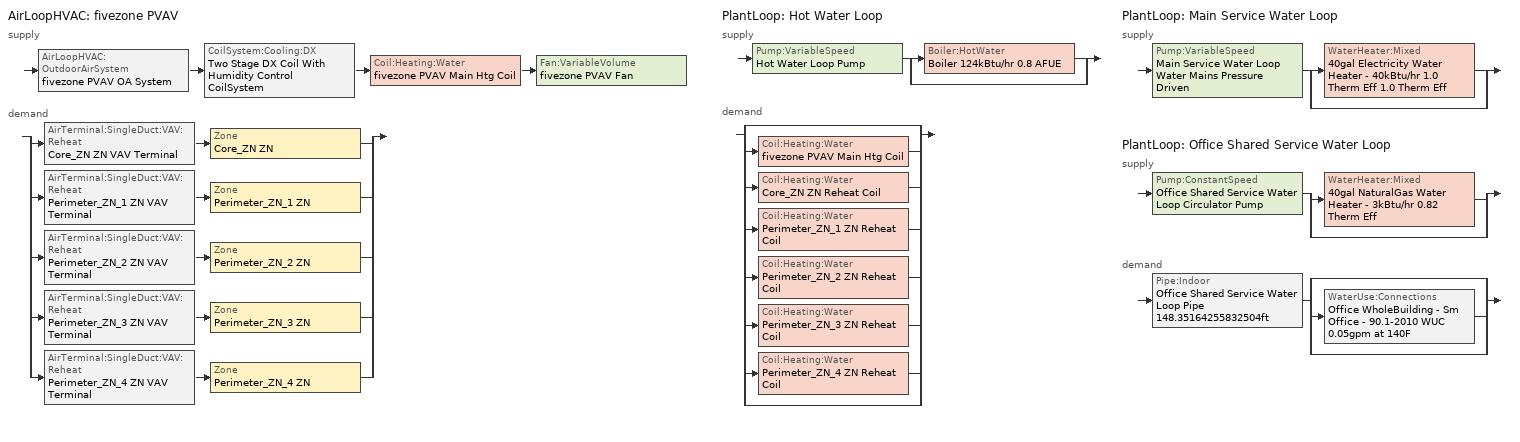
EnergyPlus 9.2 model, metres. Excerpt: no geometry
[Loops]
AirLoopHVAC 'fivezone PVAV'
 supply: AirLoopHVAC:OutdoorAirSystem 'fivezone PVAV OA System' > CoilSystem:Cooling:DX 'Two Stage DX Coil With Humidity Control CoilSystem' > Coil:Heating:Water 'fivezone PVAV Main Htg Coil' > Fan:VariableVolume 'fivezone PVAV Fan'
 demand: split
  | AirTerminal:SingleDuct:VAV:Reheat 'Core_ZN ZN VAV Terminal' > Zone 'Core_ZN ZN'
  | AirTerminal:SingleDuct:VAV:Reheat 'Perimeter_ZN_1 ZN VAV Terminal' > Zone 'Perimeter_ZN_1 ZN'
  | AirTerminal:SingleDuct:VAV:Reheat 'Perimeter_ZN_2 ZN VAV Terminal' > Zone 'Perimeter_ZN_2 ZN'
  | AirTerminal:SingleDuct:VAV:Reheat 'Perimeter_ZN_3 ZN VAV Terminal' > Zone 'Perimeter_ZN_3 ZN'
  | AirTerminal:SingleDuct:VAV:Reheat 'Perimeter_ZN_4 ZN VAV Terminal' > Zone 'Perimeter_ZN_4 ZN'
PlantLoop 'Hot Water Loop'
 supply: Pump:VariableSpeed 'Hot Water Loop Pump' > split
  | Boiler:HotWater 'Boiler 124kBtu/hr 0.8 AFUE'
  | bypass
 demand: split
  | bypass
  | Coil:Heating:Water 'fivezone PVAV Main Htg Coil'
  | Coil:Heating:Water 'Core_ZN ZN Reheat Coil'
  | Coil:Heating:Water 'Perimeter_ZN_1 ZN Reheat Coil'
  | Coil:Heating:Water 'Perimeter_ZN_2 ZN Reheat Coil'
  | Coil:Heating:Water 'Perimeter_ZN_3 ZN Reheat Coil'
  | Coil:Heating:Water 'Perimeter_ZN_4 ZN Reheat Coil'
  | bypass
PlantLoop 'Main Service Water Loop'
 supply: Pump:VariableSpeed 'Main Service Water Loop Water Mains Pressure Driven' > split
  | WaterHeater:Mixed '40gal Electricity Water Heater - 40kBtu/hr 1.0 Therm Eff 1.0 Therm Eff'
  | bypass
PlantLoop 'Office Shared Service Water Loop'
 supply: Pump:ConstantSpeed 'Office Shared Service Water Loop Circulator Pump' > split
  | WaterHeater:Mixed '40gal NaturalGas Water Heater - 3kBtu/hr 0.82 Therm Eff'
  | bypass
 demand: Pipe:Indoor 'Office Shared Service Water Loop Pipe 148.35164255832504ft' > split
  | bypass
  | WaterUse:Connections 'Office WholeBuilding - Sm Office - 90.1-2010 WUC 0.05gpm at 140F'
  | bypass
[Material] Roughness=Smooth; Thermal Absorptance=0.9; Solar Absorptance=0.7; Visible Absorptance=0.7
Name | Thickness {m} | Conductivity {W/m-K} | Density {kg/m3} | Specific Heat {J/kg-K}
Copper pipe 0.75in type L | 0.001143 | 386 | 8906.27 | 385.1856
Fiberglass batt 0.5in | 0.0127 | 0.0663448 | 11.2129 | 837.36
[Construction]
Copper pipe 0.75in type L with 0.5in fiberglass batt: Fiberglass batt 0.5in, Copper pipe 0.75in type L
[ZoneControl:Thermostat]
Name | Zone or ZoneList | Control Type Schedule | Control 1
Core_ZN ZN Thermostat | Core_ZN ZN | Core_ZN ZN Thermostat Schedule | Office WholeBuilding - Sm Office - 90.1-2010 Thermostat 4
Perimeter_ZN_1 ZN Thermostat | Perimeter_ZN_1 ZN | Perimeter_ZN_1 ZN Thermostat Schedule | Office WholeBuilding - Sm Office - 90.1-2010 Thermostat
Perimeter_ZN_2 ZN Thermostat | Perimeter_ZN_2 ZN | Perimeter_ZN_2 ZN Thermostat Schedule | Office WholeBuilding - Sm Office - 90.1-2010 Thermostat 1
Perimeter_ZN_3 ZN Thermostat | Perimeter_ZN_3 ZN | Perimeter_ZN_3 ZN Thermostat Schedule | Office WholeBuilding - Sm Office - 90.1-2010 Thermostat 2
Perimeter_ZN_4 ZN Thermostat | Perimeter_ZN_4 ZN | Perimeter_ZN_4 ZN Thermostat Schedule | Office WholeBuilding - Sm Office - 90.1-2010 Thermostat 3
[ThermostatSetpoint:DualSetpoint] Heating Setpoint Temperature Schedule=OfficeSmall HTGSETP_SCH_NO_OPTIMUM; Cooling Setpoint Temperature Schedule=OfficeSmall CLGSETP_SCH_NO_OPTIMUM
Office WholeBuilding - Sm Office - 90.1-2010 Thermostat 4; Office WholeBuilding - Sm Office - 90.1-2010 Thermostat; Office WholeBuilding - Sm Office - 90.1-2010 Thermostat 1; Office WholeBuilding - Sm Office - 90.1-2010 Thermostat 2; Office WholeBuilding - Sm Office - 90.1-2010 Thermostat 3
[AirTerminal:SingleDuct:VAV:Reheat] Availability Schedule=Always On Discrete; Maximum Air Flow Rate {m3/s}=Autosize; Zone Minimum Air Flow Input Method=Constant; Fixed Minimum Air Flow Rate {m3/s}=0; Maximum Hot Water or Steam Flow Rate {m3/s}=Autosize; Minimum Hot Water or Steam Flow Rate {m3/s}=0; Convergence Tolerance=0.001; Damper Heating Action=ReverseWithLimits; Maximum Flow per Zone Floor Area During Reheat {m3/s-m2}=Autocalculate; Maximum Flow Fraction During Reheat=Autocalculate; Maximum Reheat Air Temperature {C}=50
Name | Constant Minimum Air Flow Fraction | Reheat Coil
Core_ZN ZN VAV Terminal | 0.452837 | Core_ZN ZN Reheat Coil
Perimeter_ZN_1 ZN VAV Terminal | 0.285674 | Perimeter_ZN_1 ZN Reheat Coil
Perimeter_ZN_2 ZN VAV Terminal | 0.201976 | Perimeter_ZN_2 ZN Reheat Coil
Perimeter_ZN_3 ZN VAV Terminal | 0.333668 | Perimeter_ZN_3 ZN Reheat Coil
Perimeter_ZN_4 ZN VAV Terminal | 0.2 | Perimeter_ZN_4 ZN Reheat Coil
[Coil:Heating:Water] Availability Schedule=Always On Discrete; U-Factor Times Area Value {W/K}=Autosize; Maximum Water Flow Rate {m3/s}=Autosize; Performance Input Method=UFactorTimesAreaAndDesignWaterFlowRate; Rated Capacity {W}=Autosize; Rated Inlet Water Temperature {C}=82.2222; Rated Outlet Water Temperature {C}=71.1111; Rated Ratio for Air and Water Convection=0.5
Name | Rated Inlet Air Temperature {C} | Rated Outlet Air Temperature {C}
Core_ZN ZN Reheat Coil; Perimeter_ZN_1 ZN Reheat Coil; Perimeter_ZN_2 ZN Reheat Coil; Perimeter_ZN_3 ZN Reheat Coil; Perimeter_ZN_4 ZN Reheat Coil | 12.7778 | 50
fivezone PVAV Main Htg Coil | 7.22222 | 12.7778
[Zone equipment]
Core_ZN ZN: Core_ZN ZN VAV Terminal
Perimeter_ZN_1 ZN: Perimeter_ZN_1 ZN VAV Terminal
Perimeter_ZN_2 ZN: Perimeter_ZN_2 ZN VAV Terminal
Perimeter_ZN_3 ZN: Perimeter_ZN_3 ZN VAV Terminal
Perimeter_ZN_4 ZN: Perimeter_ZN_4 ZN VAV Terminal
[Sizing:Zone] Zone Cooling Design Supply Air Temperature Input Method=SupplyAirTemperature; Zone Cooling Design Supply Air Temperature {C}=12.7778; Zone Cooling Design Supply Air Temperature Difference {deltaC}=11.11; Zone Heating Design Supply Air Temperature Input Method=SupplyAirTemperature; Zone Heating Design Supply Air Temperature {C}=50; Zone Heating Design Supply Air Temperature Difference {deltaC}=11.11; Zone Cooling Design Supply Air Humidity Ratio {kgWater/kgDryAir}=0.0085; Zone Heating Design Supply Air Humidity Ratio {kgWater/kgDryAir}=0.008; Design Specification Outdoor Air Object=Office WholeBuilding - Sm Office Ventilation; Cooling Design Air Flow Method=DesignDay; Cooling Design Air Flow Rate {m3/s}=0; Cooling Minimum Air Flow per Zone Floor Area {m3/s-m2}=0.000762; Cooling Minimum Air Flow {m3/s}=0; Cooling Minimum Air Flow Fraction=0; Heating Design Air Flow Method=DesignDay; Heating Design Air Flow Rate {m3/s}=0; Heating Maximum Air Flow per Zone Floor Area {m3/s-m2}=0.002032; Heating Maximum Air Flow {m3/s}=0.141576; Heating Maximum Air Flow Fraction=0.3; Account for Dedicated Outdoor Air System=No
Name | Design Specification Zone Air Distribution Object
Core_ZN ZN | Core_ZN ZN Design Spec Zone Air Dist
Perimeter_ZN_1 ZN | Perimeter_ZN_1 ZN Design Spec Zone Air Dist
Perimeter_ZN_2 ZN | Perimeter_ZN_2 ZN Design Spec Zone Air Dist
Perimeter_ZN_3 ZN | Perimeter_ZN_3 ZN Design Spec Zone Air Dist
Perimeter_ZN_4 ZN | Perimeter_ZN_4 ZN Design Spec Zone Air Dist
[DesignSpecification:ZoneAirDistribution] Zone Air Distribution Effectiveness in Cooling Mode=1; Zone Air Distribution Effectiveness in Heating Mode=1
Core_ZN ZN Design Spec Zone Air Dist; Perimeter_ZN_1 ZN Design Spec Zone Air Dist; Perimeter_ZN_2 ZN Design Spec Zone Air Dist; Perimeter_ZN_3 ZN Design Spec Zone Air Dist; Perimeter_ZN_4 ZN Design Spec Zone Air Dist
[Controller:MechanicalVentilation]
fivezone PVAV Ventilation Controller: Availability Schedule=fivezone PVAV Occ Sch; Demand Controlled Ventilation=No; System Outdoor Air Method=VentilationRateProcedure; Zone Name 1=Core_ZN ZN; Design Specification Outdoor Air Object Name 1=Office WholeBuilding - Sm Office Ventilation; Design Specification Zone Air Distribution Object Name 1=Core_ZN ZN Design Spec Zone Air Dist; Zone Name 2=Perimeter_ZN_1 ZN; Design Specification Outdoor Air Object Name 2=Office WholeBuilding - Sm Office Ventilation; Design Specification Zone Air Distribution Object Name 2=Perimeter_ZN_1 ZN Design Spec Zone Air Dist; Zone Name 3=Perimeter_ZN_2 ZN; Design Specification Outdoor Air Object Name 3=Office WholeBuilding - Sm Office Ventilation; Design Specification Zone Air Distribution Object Name 3=Perimeter_ZN_2 ZN Design Spec Zone Air Dist; Zone Name 4=Perimeter_ZN_3 ZN; Design Specification Outdoor Air Object Name 4=Office WholeBuilding - Sm Office Ventilation; Design Specification Zone Air Distribution Object Name 4=Perimeter_ZN_3 ZN Design Spec Zone Air Dist; Zone Name 5=Perimeter_ZN_4 ZN; Design Specification Outdoor Air Object Name 5=Office WholeBuilding - Sm Office Ventilation; Design Specification Zone Air Distribution Object Name 5=Perimeter_ZN_4 ZN Design Spec Zone Air Dist
[DesignSpecification:OutdoorAir]
Office WholeBuilding - Sm Office Ventilation: Outdoor Air Method=Sum; Outdoor Air Flow per Person {m3/s-person}=0; Outdoor Air Flow per Zone Floor Area {m3/s-m2}=0.0004318; Outdoor Air Flow per Zone {m3/s}=0; Outdoor Air Flow Air Changes per Hour {1/hr}=0; Outdoor Air Schedule=Always On Schedule
[AirLoopHVAC]
fivezone PVAV: Design Supply Air Flow Rate {m3/s}=AutoSize
[Sizing:System]
fivezone PVAV: Type of Load to Size On=Sensible; Design Outdoor Air Flow Rate {m3/s}=0.367863; Central Heating Maximum System Air Flow Ratio=0.3; Preheat Design Temperature {C}=7.22222; Preheat Design Humidity Ratio {kgWater/kgDryAir}=0.008; Precool Design Temperature {C}=12.7778; Precool Design Humidity Ratio {kgWater/kgDryAir}=0.008; Central Cooling Design Supply Air Temperature {C}=12.7778; Central Heating Design Supply Air Temperature {C}=12.7778; Type of Zone Sum to Use=Coincident; 100% Outdoor Air in Cooling=No; 100% Outdoor Air in Heating=No; Central Cooling Design Supply Air Humidity Ratio {kgWater/kgDryAir}=0.0085; Central Heating Design Supply Air Humidity Ratio {kgWater/kgDryAir}=0.008; Cooling Supply Air Flow Rate Method=DesignDay; Cooling Supply Air Flow Rate {m3/s}=0; Cooling Supply Air Flow Rate Per Floor Area {m3/s-m2}=0.00996765; Cooling Fraction of Autosized Cooling Supply Air Flow Rate=1; Cooling Supply Air Flow Rate Per Unit Cooling Capacity {m3/s-W}=3.94755e-05; Heating Supply Air Flow Rate Method=DesignDay; Heating Supply Air Flow Rate {m3/s}=0; Heating Supply Air Flow Rate Per Floor Area {m3/s-m2}=0.00996765; Heating Fraction of Autosized Heating Supply Air Flow Rate=1; Heating Fraction of Autosized Cooling Supply Air Flow Rate=1; Heating Supply Air Flow Rate Per Unit Heating Capacity {m3/s-W}=3.15882e-05; System Outdoor Air Method=ZoneSum; Zone Maximum Outdoor Air Fraction=1; Cooling Design Capacity Method=CoolingDesignCapacity; Cooling Design Capacity {W}=Autosize; Cooling Design Capacity Per Floor Area {W/m2}=234.7; Fraction of Autosized Cooling Design Capacity=1; Heating Design Capacity Method=HeatingDesignCapacity; Heating Design Capacity {W}=Autosize; Heating Design Capacity Per Floor Area {W/m2}=157; Fraction of Autosized Heating Design Capacity=1; Central Cooling Capacity Control Method=OnOff
[Controller:WaterCoil]
fivezone PVAV Main Htg Coil Controller: Control Variable=Temperature; Action=Normal; Actuator Variable=Flow; Controller Convergence Tolerance {deltaC}=0.0001; Maximum Actuated Flow {m3/s}=Autosize; Minimum Actuated Flow {m3/s}=0
[Controller:OutdoorAir]
Controller Outdoor Air 1: Minimum Outdoor Air Flow Rate {m3/s}=0; Maximum Outdoor Air Flow Rate {m3/s}=Autosize; Economizer Control Type=DifferentialDryBulb; Economizer Control Action Type=ModulateFlow; Lockout Type=NoLockout; Minimum Limit Type=ProportionalMinimum; Minimum Outdoor Air Schedule=fivezone PVAV Occ Sch; Mechanical Ventilation Controller=fivezone PVAV Ventilation Controller; High Humidity Control=No; Control High Indoor Humidity Based on Outdoor Humidity Ratio=Yes; Heat Recovery Bypass Control Type=BypassWhenWithinEconomizerLimits
[SetpointManager:MixedAir] Control Variable=Temperature
Name | Setpoint Node or NodeList
fivezone PVAV Mixed Air Node OS Default SPM | fivezone PVAV Mixed Air Node
Node 1 OS Default SPM
fivezone PVAV Main Htg Coil Outlet Air Node OS Default SPM | fivezone PVAV Main Htg Coil Outlet Air Node
[CoilSystem:Cooling:DX]
Two Stage DX Coil With Humidity Control CoilSystem: Availability Schedule=Always On Schedule; Cooling Coil=Two Stage DX Coil With Humidity Control
[Coil:Cooling:DX:TwoStageWithHumidityControlMode]
Two Stage DX Coil With Humidity Control: Availability Schedule=Always On Schedule; Crankcase Heater Capacity {W}=0; Maximum Outdoor Dry-Bulb Temperature for Crankcase Heater Operation {C}=10; Number of Capacity Stages=2; Number of Enhanced Dehumidification Modes=1; Normal Mode Stage 1 Coil Performance=Coil Performance DX Cooling 1; Normal Mode Stage 1+2 Coil Performance=Coil Performance DX Cooling 2; Dehumidification Mode 1 Stage 1 Coil Performance=Coil Performance DX Cooling 3; Dehumidification Mode 1 Stage 1+2 Coil Performance=Coil Performance DX Cooling 4; Basin Heater Capacity {W/K}=0; Basin Heater Setpoint Temperature {C}=2
[CoilPerformance:DX:Cooling] Gross Rated Total Cooling Capacity {W}=4500; Gross Rated Sensible Heat Ratio=0.687; Rated Air Flow Rate {m3/s}=0.2; Nominal Time for Condensate Removal to Begin {s}=1000; Ratio of Initial Moisture Evaporation Rate and Steady State Latent Capacity=1.5; Maximum Cycling Rate {cycles/hr}=3; Latent Capacity Time Constant {s}=45; Condenser Type=AirCooled; Evaporative Condenser Effectiveness=0.9; Evaporative Condenser Air Flow Rate {m3/s}=Autosize; Evaporative Condenser Pump Rated Power Consumption {W}=Autosize
Name | Gross Rated Cooling COP {W/W} | Fraction of Air Flow Bypassed Around Coil | Total Cooling Capacity Function of Temperature Curve | Total Cooling Capacity Function of Flow Fraction Curve | Energy Input Ratio Function of Temperature Curve | Energy Input Ratio Function of Flow Fraction Curve | Part Load Fraction Correlation Curve
Coil Performance DX Cooling 1 | 3 | 0.5 | Curve Biquadratic 38 | Curve Quadratic 53 | Curve Biquadratic 41 | Curve Quadratic 44 | Curve Quadratic 52
Coil Performance DX Cooling 2 | 3 | 0 | Curve Biquadratic 42 | Curve Quadratic 51 | Curve Biquadratic 40 | Curve Quadratic 45 | Curve Quadratic 49
Coil Performance DX Cooling 3 | 2.7 | 0.5 | Curve Biquadratic 35 | Curve Quadratic 48 | Curve Biquadratic 37 | Curve Quadratic 50 | Curve Quadratic 47
Coil Performance DX Cooling 4 | 2.7 | 0 | Curve Biquadratic 7 | Curve Quadratic 10 | Curve Biquadratic 39 | Curve Quadratic 55 | Curve Quadratic 54
[Fan:VariableVolume]
fivezone PVAV Fan: Availability Schedule=fivezone PVAV Occ Sch; Fan Total Efficiency=0.58175; Pressure Rise {Pa}=996.356; Maximum Flow Rate {m3/s}=AutoSize; Fan Power Minimum Flow Rate Input Method=Fraction; Fan Power Minimum Flow Fraction=0.25; Fan Power Minimum Air Flow Rate {m3/s}=0; Motor Efficiency=0.895; Motor In Airstream Fraction=1; Fan Power Coefficient 1=0.189848; Fan Power Coefficient 2=0.31447; Fan Power Coefficient 3=0.495682; Fan Power Coefficient 4=0; Fan Power Coefficient 5=0
[SetpointManager:Warmest]
fivezone PVAV SAT Warmest Reset: Control Variable=Temperature; HVAC Air Loop=fivezone PVAV; Minimum Setpoint Temperature {C}=12.7778; Maximum Setpoint Temperature {C}=15.5556; Strategy=MaximumTemperature; Setpoint Node or NodeList=fivezone PVAV Supply Outlet Node
[PlantLoop] Fluid Type=Water; Minimum Loop Temperature {C}=10; Maximum Loop Flow Rate {m3/s}=Autosize; Minimum Loop Flow Rate {m3/s}=0; Plant Loop Volume {m3}=Autocalculate; Load Distribution Scheme=Optimal; Plant Loop Demand Calculation Scheme=SingleSetpoint
Name | Plant Equipment Operation Scheme | Maximum Loop Temperature {C}
Hot Water Loop | Hot Water Loop Operation Schemes | 100
Main Service Water Loop | Main Service Water Loop Operation Schemes | 60
Office Shared Service Water Loop | Office Shared Service Water Loop Operation Schemes | 60
[Sizing:Plant] Loop Type=Heating; Sizing Option=NonCoincident; Zone Timesteps in Averaging Window=1; Coincident Sizing Factor Mode=None
Name | Design Loop Exit Temperature {C} | Loop Design Temperature Difference {deltaC}
Hot Water Loop | 82.2222 | 11.1111
Main Service Water Loop; Office Shared Service Water Loop | 60 | 5
[Pump:VariableSpeed] Design Maximum Flow Rate {m3/s}=Autosize; Design Power Consumption {W}=Autosize; Fraction of Motor Inefficiencies to Fluid Stream=0; Coefficient 1 of the Part Load Performance Curve=0; Coefficient 2 of the Part Load Performance Curve=1; Coefficient 3 of the Part Load Performance Curve=0; Coefficient 4 of the Part Load Performance Curve=0; Design Minimum Flow Rate {m3/s}=0; Skin Loss Radiative Fraction=0.5; Design Power Sizing Method=PowerPerFlowPerPressure; Design Electric Power per Unit Flow Rate {W/(m3/s)}=348701.1; Design Shaft Power per Unit Flow Rate per Unit Head {W/((m3/s)-Pa)}=1.28205; Design Minimum Flow Rate Fraction=0
Name | Design Pump Head {Pa} | Motor Efficiency | Pump Control Type
Hot Water Loop Pump | 179344 | 0.855 | Intermittent
Main Service Water Loop Water Mains Pressure Driven | 0.001 | 1 | Continuous
[Boiler:HotWater]
Boiler 124kBtu/hr 0.8 AFUE: Fuel Type=NaturalGas; Nominal Capacity {W}=Autosize; Nominal Thermal Efficiency=0.8; Efficiency Curve Temperature Evaluation Variable=LeavingBoiler; Normalized Boiler Efficiency Curve=Boiler with No Minimum Turndown; Design Water Flow Rate {m3/s}=Autosize; Minimum Part Load Ratio=0; Maximum Part Load Ratio=1.2; Optimum Part Load Ratio=1; Water Outlet Upper Temperature Limit {C}=95; Boiler Flow Mode=LeavingSetpointModulated; Parasitic Electric Load {W}=0; Sizing Factor=1
[SetpointManager:Scheduled] Control Variable=Temperature
Name | Schedule | Setpoint Node or NodeList
Hot Water Loop Setpoint Manager | Hot Water Loop Temp - 180F | Hot Water Loop Supply Outlet Node
Service hot water setpoint manager | Service Water Loop Temp - 140F | Main Service Water Loop Supply Outlet Node
Service hot water setpoint manager 1 | Service Water Loop Temp - 140F 1 | Office Shared Service Water Loop Supply Outlet Node
[PlantEquipmentOperationSchemes] Control Scheme Object Type 1=PlantEquipmentOperation:HeatingLoad; Control Scheme Schedule Name 1=Always On Discrete
Name | Control Scheme Name 1
Hot Water Loop Operation Schemes | Hot Water Loop Heating Operation Scheme
Main Service Water Loop Operation Schemes | Main Service Water Loop Heating Operation Scheme
Office Shared Service Water Loop Operation Schemes | Office Shared Service Water Loop Heating Operation Scheme
[PlantEquipmentOperation:HeatingLoad] Load Range Lower Limit 1 {W}=0; Load Range Upper Limit 1 {W}=1000000000
Name | Range Equipment List Name 1
Hot Water Loop Heating Operation Scheme | Hot Water Loop Heating Equipment List
Main Service Water Loop Heating Operation Scheme | Main Service Water Loop Heating Equipment List
Office Shared Service Water Loop Heating Operation Scheme | Office Shared Service Water Loop Heating Equipment List
[PlantEquipmentList]
Hot Water Loop Heating Equipment List: Boiler:HotWater, Boiler 124kBtu/hr 0.8 AFUE
Main Service Water Loop Heating Equipment List: WaterHeater:Mixed, 40gal Electricity Water Heater - 40kBtu/hr 1.0 Therm Eff 1.0 Therm Eff
Office Shared Service Water Loop Heating Equipment List: WaterHeater:Mixed, 40gal NaturalGas Water Heater - 3kBtu/hr 0.82 Therm Eff
[WaterHeater:Mixed] Tank Volume {m3}=0.151416; Deadband Temperature Difference {deltaC}=2; Maximum Temperature Limit {C}=60; Heater Control Type=Cycle; Heater Ignition Minimum Flow Rate {m3/s}=0; Heater Ignition Delay {s}=0; Off Cycle Parasitic Heat Fraction to Tank=0; On Cycle Parasitic Heat Fraction to Tank=0; Off Cycle Loss Fraction to Zone=1; On Cycle Loss Fraction to Zone=1; Use Side Effectiveness=1; Source Side Effectiveness=1; Use Side Design Flow Rate {m3/s}=Autosize; Source Side Design Flow Rate {m3/s}=Autosize; Indirect Water Heating Recovery Time {hr}=1.5; Source Side Flow Control Mode=IndirectHeatPrimarySetpoint
Name | Setpoint Temperature Schedule | Heater Maximum Capacity {W} | Heater Fuel Type | Heater Thermal Efficiency | Off Cycle Parasitic Fuel Consumption Rate {W} | Off Cycle Parasitic Fuel Type | On Cycle Parasitic Fuel Consumption Rate {W} | On Cycle Parasitic Fuel Type | Ambient Temperature Indicator | Ambient Temperature Zone | Off Cycle Loss Coefficient to Ambient Temperature {W/K} | On Cycle Loss Coefficient to Ambient Temperature {W/K} | Ambient Temperature Schedule
40gal Electricity Water Heater - 40kBtu/hr 1.0 Therm Eff 1.0 Therm Eff | Service Water Loop Temp - 140F | 11722.8 | Electricity | 1 | 571 | Electricity | 571 | Electricity | Zone | Core_ZN ZN | 1.20802 | 1.20802
40gal NaturalGas Water Heater - 3kBtu/hr 0.82 Therm Eff | Service Water Loop Temp - 140F 1 | 923.183 | NaturalGas | 0.82 | 0 | NaturalGas | 0 | NaturalGas | Schedule |  | 0.32298 | 0.32298 | Water Heater Ambient Temp Schedule - 71.6f
[Pump:ConstantSpeed]
Office Shared Service Water Loop Circulator Pump: Design Flow Rate {m3/s}=Autosize; Design Pump Head {Pa}=29890.7; Design Power Consumption {W}=Autosize; Motor Efficiency=0.855; Fraction of Motor Inefficiencies to Fluid Stream=0; Pump Control Type=Intermittent; Design Power Sizing Method=PowerPerFlowPerPressure; Design Electric Power per Unit Flow Rate {W/(m3/s)}=348701.1; Design Shaft Power per Unit Flow Rate per Unit Head=1.28205
[Pipe:Indoor]
Office Shared Service Water Loop Pipe 148.35164255832504ft: Construction=Copper pipe 0.75in type L with 0.5in fiberglass batt; Environment Type=Schedule; Ambient Temperature Schedule=Office Shared Service Water Loop Piping Air Temp - 70F; Ambient Air Velocity Schedule=Office Shared Service Water Loop Piping Air Velocity - 0.67mph; Pipe Inside Diameter {m}=0.019939; Pipe Length {m}=45.2176
[WaterUse:Connections]
Office WholeBuilding - Sm Office - 90.1-2010 WUC 0.05gpm at 140F: Water Use Equipment Name 1=Office WholeBuilding - Sm Office - 90.1-2010 Service Water Use 0.05gpm at 140F
[WaterUse:Equipment]
Office WholeBuilding - Sm Office - 90.1-2010 Service Water Use 0.05gpm at 140F: Peak Flow Rate {m3/s}=3.15454e-06; Flow Rate Fraction Schedule=OfficeSmall BLDG_SWH_SCH; Target Temperature Schedule=Mixed Water At Faucet Temp - 140F 1; Sensible Fraction Schedule=Fraction Sensible - 0.2; Latent Fraction Schedule=Fraction Latent - 0.05
[EnergyManagementSystem:Actuator]
ControllerOutdoorAir1MDOT_OAOA_OARH: Actuated Component Unique=Controller Outdoor Air 1; Actuated Component Type=Outdoor Air Controller; Actuated Component Control Type=Air Mass Flow Rate
[EnergyManagementSystem:InternalVariable]
Name | Internal Data Index Key | Internal Data Type
DesAirflowControllerOutdoorAir1OA_OARH | fivezone PVAV | Intermediate Air System Main Supply Volume Flow Rate
CMDesAirflowControllerOutdoorAir1OA_OARH | fivezone PVAV | Intermediate Air System Coincident Peak Cooling Mass Flow Rate
HMDesAirflowControllerOutdoorAir1OA_OARH | fivezone PVAV | Intermediate Air System Coincident Peak Heating Mass Flow Rate
MinOAMdotControllerOutdoorAir1OA_OARH | Controller Outdoor Air 1 | Outdoor Air Controller Minimum Mass Flow Rate
MaxOAMdotControllerOutdoorAir1OA_OARH | Controller Outdoor Air 1 | Outdoor Air Controller Maximum Mass Flow Rate
CoreZNZN_VOLOA_OARH | Core_ZN ZN | Zone Air Volume
CoreZNZN_MULOA_OARH | Core_ZN ZN | Zone Multiplier
CoreZNZN_LIST_MULOA_OARH | Core_ZN ZN | Zone List Multiplier
CoreZNZN_AREAOA_OARH | Core_ZN ZN | Zone Floor Area
PerimeterZN1ZN_VOLOA_OARH | Perimeter_ZN_1 ZN | Zone Air Volume
PerimeterZN1ZN_MULOA_OARH | Perimeter_ZN_1 ZN | Zone Multiplier
PerimeterZN1ZN_LIST_MULOA_OARH | Perimeter_ZN_1 ZN | Zone List Multiplier
PerimeterZN1ZN_AREAOA_OARH | Perimeter_ZN_1 ZN | Zone Floor Area
PerimeterZN2ZN_VOLOA_OARH | Perimeter_ZN_2 ZN | Zone Air Volume
PerimeterZN2ZN_MULOA_OARH | Perimeter_ZN_2 ZN | Zone Multiplier
PerimeterZN2ZN_LIST_MULOA_OARH | Perimeter_ZN_2 ZN | Zone List Multiplier
PerimeterZN2ZN_AREAOA_OARH | Perimeter_ZN_2 ZN | Zone Floor Area
PerimeterZN3ZN_VOLOA_OARH | Perimeter_ZN_3 ZN | Zone Air Volume
PerimeterZN3ZN_MULOA_OARH | Perimeter_ZN_3 ZN | Zone Multiplier
PerimeterZN3ZN_LIST_MULOA_OARH | Perimeter_ZN_3 ZN | Zone List Multiplier
PerimeterZN3ZN_AREAOA_OARH | Perimeter_ZN_3 ZN | Zone Floor Area
PerimeterZN4ZN_VOLOA_OARH | Perimeter_ZN_4 ZN | Zone Air Volume
PerimeterZN4ZN_MULOA_OARH | Perimeter_ZN_4 ZN | Zone Multiplier
PerimeterZN4ZN_LIST_MULOA_OARH | Perimeter_ZN_4 ZN | Zone List Multiplier
PerimeterZN4ZN_AREAOA_OARH | Perimeter_ZN_4 ZN | Zone Floor Area
[EnergyManagementSystem:Sensor]
Name | Output:Variable or Output:Meter Index Key | Output:Variable or Output:Meter
CoreZNZN_PEOPLEOA_OARH | Core_ZN ZN | Zone People Occupant Count
PerimeterZN1ZN_PEOPLEOA_OARH | Perimeter_ZN_1 ZN | Zone People Occupant Count
PerimeterZN2ZN_PEOPLEOA_OARH | Perimeter_ZN_2 ZN | Zone People Occupant Count
PerimeterZN3ZN_PEOPLEOA_OARH | Perimeter_ZN_3 ZN | Zone People Occupant Count
PerimeterZN4ZN_PEOPLEOA_OARH | Perimeter_ZN_4 ZN | Zone People Occupant Count
fivezonePVAV_HtgOA_OARH | fivezone PVAV | Air System Heating Coil Total Heating Energy
fivezonePVAV_CtgOA_OARH | fivezone PVAV | Air System Cooling Coil Total Cooling Energy
ControllerOutdoorAir1RETTemp1OA_OARH | fivezone PVAV Supply Inlet Node | System Node Temperature
ControllerOutdoorAir1RETOmega1OA_OARH | fivezone PVAV Supply Inlet Node | System Node Humidity Ratio
ControllerOutdoorAir1RETPressure1OA_OARH | fivezone PVAV Supply Inlet Node | System Node Pressure
ControllerOutdoorAir1MASetPoint1OA_OARH | fivezone PVAV Mixed Air Node | System Node Setpoint Temperature
ControllerOutdoorAir1OATTemp1OA_OARH | fivezone PVAV Outdoor Air Node | System Node Temperature
ControllerOutdoorAir1OATOmega1OA_OARH | fivezone PVAV Outdoor Air Node | System Node Humidity Ratio
ControllerOutdoorAir1MixAirFlow_CTRLOA_OARH | fivezone PVAV | Air System Mixed Air Mass Flow Rate
[Schedule:Compact]
Core_ZN ZN Thermostat Schedule; Perimeter_ZN_1 ZN Thermostat Schedule; Perimeter_ZN_2 ZN Thermostat Schedule; Perimeter_ZN_3 ZN Thermostat Schedule; Perimeter_ZN_4 ZN Thermostat Schedule: Through: 12/31, For: AllDays, Until: 24:00, 4
[Schedule:Day:Interval]
OfficeSmall HTGSETP_SCH_NO_OPTIMUM Default; OfficeSmall HTGSETP_SCH_NO_OPTIMUM Summer Design Day: No, 24:00, 15.56
OfficeSmall HTGSETP_SCH_NO_OPTIMUM Wkdy Day: No, 06:00, 15.56, 19:00, 21.11, 24:00, 15.56
OfficeSmall HTGSETP_SCH_NO_OPTIMUM Winter Design Day: No, 24:00, 21.11
OfficeSmall CLGSETP_SCH_NO_OPTIMUM Default; OfficeSmall CLGSETP_SCH_NO_OPTIMUM Winter Design Day: No, 24:00, 29.44
OfficeSmall CLGSETP_SCH_NO_OPTIMUM Wkdy Day: No, 06:00, 29.44, 18:00, 23.89, 24:00, 29.44
OfficeSmall CLGSETP_SCH_NO_OPTIMUM Summer Design Day: No, 24:00, 23.89
fivezone PVAV Occ Sch Sunday; OfficeSmall BLDG_SWH_SCH Default: No, 24:00, 0
fivezone PVAV Occ Sch Default: No, 07:00, 0, 18:00, 1, 24:00, 0
fivezone PVAV Occ Sch Summer Design Day; fivezone PVAV Occ Sch Winter Design Day; Always Off Schedule Day: No, 24:00, 1
Fraction Latent - 0.05 Default: No, 24:00, 0.05
Fraction Sensible - 0.2 Default: No, 24:00, 0.2
Hot Water Loop Temp - 180F Default: No, 24:00, 82.2222
Mixed Water At Faucet Temp - 140F Default 1; Service Water Loop Temp - 140F Default; Service Water Loop Temp - 140F Default 1: No, 24:00, 60
Office Shared Service Water Loop Piping Air Temp - 70F Default: No, 24:00, 21.1111
Office Shared Service Water Loop Piping Air Velocity - 0.67mph Default: No, 24:00, 0.3
OfficeSmall BLDG_SWH_SCH Summer Design Day; OfficeSmall BLDG_SWH_SCH Winter Design Day; OfficeSmall BLDG_SWH_SCH WntrDsn|SmrDsn|Wkdy Day: No, 07:00, 0, 08:00, 0.27, 09:00, 0.55, 11:00, 0.64, 12:00, 0.82, 13:00, 1, 14:00, 0.91, 16:00, 0.55, 17:00, 0.73, 19:00, 0.37, 20:00, 0.18, 21:00, 0.27, 22:00, 0.09, 24:00, 0
Water Heater Ambient Temp Schedule - 71.6f Default: No, 24:00, 22
[Schedule:Week:Daily]
OfficeSmall HTGSETP_SCH_NO_OPTIMUM Week Rule - Jan1-Dec31: OfficeSmall HTGSETP_SCH_NO_OPTIMUM Default, OfficeSmall HTGSETP_SCH_NO_OPTIMUM Wkdy Day, OfficeSmall HTGSETP_SCH_NO_OPTIMUM Wkdy Day, OfficeSmall HTGSETP_SCH_NO_OPTIMUM Wkdy Day, OfficeSmall HTGSETP_SCH_NO_OPTIMUM Wkdy Day, OfficeSmall HTGSETP_SCH_NO_OPTIMUM Wkdy Day, OfficeSmall HTGSETP_SCH_NO_OPTIMUM Default, OfficeSmall HTGSETP_SCH_NO_OPTIMUM Default, OfficeSmall HTGSETP_SCH_NO_OPTIMUM Summer Design Day, OfficeSmall HTGSETP_SCH_NO_OPTIMUM Winter Design Day, OfficeSmall HTGSETP_SCH_NO_OPTIMUM Default, OfficeSmall HTGSETP_SCH_NO_OPTIMUM Default
OfficeSmall CLGSETP_SCH_NO_OPTIMUM Week Rule - Jan1-Dec31: OfficeSmall CLGSETP_SCH_NO_OPTIMUM Default, OfficeSmall CLGSETP_SCH_NO_OPTIMUM Wkdy Day, OfficeSmall CLGSETP_SCH_NO_OPTIMUM Wkdy Day, OfficeSmall CLGSETP_SCH_NO_OPTIMUM Wkdy Day, OfficeSmall CLGSETP_SCH_NO_OPTIMUM Wkdy Day, OfficeSmall CLGSETP_SCH_NO_OPTIMUM Wkdy Day, OfficeSmall CLGSETP_SCH_NO_OPTIMUM Default, OfficeSmall CLGSETP_SCH_NO_OPTIMUM Default, OfficeSmall CLGSETP_SCH_NO_OPTIMUM Summer Design Day, OfficeSmall CLGSETP_SCH_NO_OPTIMUM Winter Design Day, OfficeSmall CLGSETP_SCH_NO_OPTIMUM Default, OfficeSmall CLGSETP_SCH_NO_OPTIMUM Default
fivezone PVAV Occ Sch Week Rule - Jan1-Dec31: fivezone PVAV Occ Sch Sunday, fivezone PVAV Occ Sch Default, fivezone PVAV Occ Sch Default, fivezone PVAV Occ Sch Default, fivezone PVAV Occ Sch Default, fivezone PVAV Occ Sch Default, fivezone PVAV Occ Sch Sunday, fivezone PVAV Occ Sch Default, fivezone PVAV Occ Sch Summer Design Day, fivezone PVAV Occ Sch Winter Design Day, fivezone PVAV Occ Sch Default, fivezone PVAV Occ Sch Default
Always On Schedule Week Rule - Jan1-Dec31: Always Off Schedule Day, Always Off Schedule Day, Always Off Schedule Day, Always Off Schedule Day, Always Off Schedule Day, Always Off Schedule Day, Always Off Schedule Day, Always Off Schedule Day, Always Off Schedule Day, Always Off Schedule Day, Always Off Schedule Day, Always Off Schedule Day
Fraction Latent - 0.05 Week Rule - Jan1-Dec31: Fraction Latent - 0.05 Default, Fraction Latent - 0.05 Default, Fraction Latent - 0.05 Default, Fraction Latent - 0.05 Default, Fraction Latent - 0.05 Default, Fraction Latent - 0.05 Default, Fraction Latent - 0.05 Default, Fraction Latent - 0.05 Default, Fraction Latent - 0.05 Default, Fraction Latent - 0.05 Default, Fraction Latent - 0.05 Default, Fraction Latent - 0.05 Default
Fraction Sensible - 0.2 Week Rule - Jan1-Dec31: Fraction Sensible - 0.2 Default, Fraction Sensible - 0.2 Default, Fraction Sensible - 0.2 Default, Fraction Sensible - 0.2 Default, Fraction Sensible - 0.2 Default, Fraction Sensible - 0.2 Default, Fraction Sensible - 0.2 Default, Fraction Sensible - 0.2 Default, Fraction Sensible - 0.2 Default, Fraction Sensible - 0.2 Default, Fraction Sensible - 0.2 Default, Fraction Sensible - 0.2 Default
Hot Water Loop Temp - 180F Week Rule - Jan1-Dec31: Hot Water Loop Temp - 180F Default, Hot Water Loop Temp - 180F Default, Hot Water Loop Temp - 180F Default, Hot Water Loop Temp - 180F Default, Hot Water Loop Temp - 180F Default, Hot Water Loop Temp - 180F Default, Hot Water Loop Temp - 180F Default, Hot Water Loop Temp - 180F Default, Hot Water Loop Temp - 180F Default, Hot Water Loop Temp - 180F Default, Hot Water Loop Temp - 180F Default, Hot Water Loop Temp - 180F Default
Mixed Water At Faucet Temp - 140F 1 Week Rule - Jan1-Dec31: Mixed Water At Faucet Temp - 140F Default 1, Mixed Water At Faucet Temp - 140F Default 1, Mixed Water At Faucet Temp - 140F Default 1, Mixed Water At Faucet Temp - 140F Default 1, Mixed Water At Faucet Temp - 140F Default 1, Mixed Water At Faucet Temp - 140F Default 1, Mixed Water At Faucet Temp - 140F Default 1, Mixed Water At Faucet Temp - 140F Default 1, Mixed Water At Faucet Temp - 140F Default 1, Mixed Water At Faucet Temp - 140F Default 1, Mixed Water At Faucet Temp - 140F Default 1, Mixed Water At Faucet Temp - 140F Default 1
Office Shared Service Water Loop Piping Air Temp - 70F Week Rule - Jan1-Dec31: Office Shared Service Water Loop Piping Air Temp - 70F Default, Office Shared Service Water Loop Piping Air Temp - 70F Default, Office Shared Service Water Loop Piping Air Temp - 70F Default, Office Shared Service Water Loop Piping Air Temp - 70F Default, Office Shared Service Water Loop Piping Air Temp - 70F Default, Office Shared Service Water Loop Piping Air Temp - 70F Default, Office Shared Service Water Loop Piping Air Temp - 70F Default, Office Shared Service Water Loop Piping Air Temp - 70F Default, Office Shared Service Water Loop Piping Air Temp - 70F Default, Office Shared Service Water Loop Piping Air Temp - 70F Default, Office Shared Service Water Loop Piping Air Temp - 70F Default, Office Shared Service Water Loop Piping Air Temp - 70F Default
Office Shared Service Water Loop Piping Air Velocity - 0.67mph Week Rule - Jan1-Dec31: Office Shared Service Water Loop Piping Air Velocity - 0.67mph Default, Office Shared Service Water Loop Piping Air Velocity - 0.67mph Default, Office Shared Service Water Loop Piping Air Velocity - 0.67mph Default, Office Shared Service Water Loop Piping Air Velocity - 0.67mph Default, Office Shared Service Water Loop Piping Air Velocity - 0.67mph Default, Office Shared Service Water Loop Piping Air Velocity - 0.67mph Default, Office Shared Service Water Loop Piping Air Velocity - 0.67mph Default, Office Shared Service Water Loop Piping Air Velocity - 0.67mph Default, Office Shared Service Water Loop Piping Air Velocity - 0.67mph Default, Office Shared Service Water Loop Piping Air Velocity - 0.67mph Default, Office Shared Service Water Loop Piping Air Velocity - 0.67mph Default, Office Shared Service Water Loop Piping Air Velocity - 0.67mph Default
OfficeSmall BLDG_SWH_SCH Week Rule - Jan1-Dec31: OfficeSmall BLDG_SWH_SCH Default, OfficeSmall BLDG_SWH_SCH WntrDsn|SmrDsn|Wkdy Day, OfficeSmall BLDG_SWH_SCH WntrDsn|SmrDsn|Wkdy Day, OfficeSmall BLDG_SWH_SCH WntrDsn|SmrDsn|Wkdy Day, OfficeSmall BLDG_SWH_SCH WntrDsn|SmrDsn|Wkdy Day, OfficeSmall BLDG_SWH_SCH WntrDsn|SmrDsn|Wkdy Day, OfficeSmall BLDG_SWH_SCH Default, OfficeSmall BLDG_SWH_SCH Default, OfficeSmall BLDG_SWH_SCH Summer Design Day, OfficeSmall BLDG_SWH_SCH Winter Design Day, OfficeSmall BLDG_SWH_SCH Default, OfficeSmall BLDG_SWH_SCH Default
Service Water Loop Temp - 140F Week Rule - Jan1-Dec31: Service Water Loop Temp - 140F Default, Service Water Loop Temp - 140F Default, Service Water Loop Temp - 140F Default, Service Water Loop Temp - 140F Default, Service Water Loop Temp - 140F Default, Service Water Loop Temp - 140F Default, Service Water Loop Temp - 140F Default, Service Water Loop Temp - 140F Default, Service Water Loop Temp - 140F Default, Service Water Loop Temp - 140F Default, Service Water Loop Temp - 140F Default, Service Water Loop Temp - 140F Default
Service Water Loop Temp - 140F 1 Week Rule - Jan1-Dec31: Service Water Loop Temp - 140F Default 1, Service Water Loop Temp - 140F Default 1, Service Water Loop Temp - 140F Default 1, Service Water Loop Temp - 140F Default 1, Service Water Loop Temp - 140F Default 1, Service Water Loop Temp - 140F Default 1, Service Water Loop Temp - 140F Default 1, Service Water Loop Temp - 140F Default 1, Service Water Loop Temp - 140F Default 1, Service Water Loop Temp - 140F Default 1, Service Water Loop Temp - 140F Default 1, Service Water Loop Temp - 140F Default 1
Water Heater Ambient Temp Schedule - 71.6f Week Rule - Jan1-Dec31: Water Heater Ambient Temp Schedule - 71.6f Default, Water Heater Ambient Temp Schedule - 71.6f Default, Water Heater Ambient Temp Schedule - 71.6f Default, Water Heater Ambient Temp Schedule - 71.6f Default, Water Heater Ambient Temp Schedule - 71.6f Default, Water Heater Ambient Temp Schedule - 71.6f Default, Water Heater Ambient Temp Schedule - 71.6f Default, Water Heater Ambient Temp Schedule - 71.6f Default, Water Heater Ambient Temp Schedule - 71.6f Default, Water Heater Ambient Temp Schedule - 71.6f Default, Water Heater Ambient Temp Schedule - 71.6f Default, Water Heater Ambient Temp Schedule - 71.6f Default
[Schedule:Year]
OfficeSmall HTGSETP_SCH_NO_OPTIMUM: OfficeSmall HTGSETP_SCH_NO_OPTIMUM Week Rule - Jan1-Dec31, 1, 1, 12, 31
OfficeSmall CLGSETP_SCH_NO_OPTIMUM: OfficeSmall CLGSETP_SCH_NO_OPTIMUM Week Rule - Jan1-Dec31, 1, 1, 12, 31
fivezone PVAV Occ Sch: fivezone PVAV Occ Sch Week Rule - Jan1-Dec31, 1, 1, 12, 31
Always On Schedule: Always On Schedule Week Rule - Jan1-Dec31, 1, 1, 12, 31
Fraction Latent - 0.05: Fraction Latent - 0.05 Week Rule - Jan1-Dec31, 1, 1, 12, 31
Fraction Sensible - 0.2: Fraction Sensible - 0.2 Week Rule - Jan1-Dec31, 1, 1, 12, 31
Hot Water Loop Temp - 180F: Hot Water Loop Temp - 180F Week Rule - Jan1-Dec31, 1, 1, 12, 31
Mixed Water At Faucet Temp - 140F 1: Mixed Water At Faucet Temp - 140F 1 Week Rule - Jan1-Dec31, 1, 1, 12, 31
Office Shared Service Water Loop Piping Air Temp - 70F: Office Shared Service Water Loop Piping Air Temp - 70F Week Rule - Jan1-Dec31, 1, 1, 12, 31
Office Shared Service Water Loop Piping Air Velocity - 0.67mph: Office Shared Service Water Loop Piping Air Velocity - 0.67mph Week Rule - Jan1-Dec31, 1, 1, 12, 31
OfficeSmall BLDG_SWH_SCH: OfficeSmall BLDG_SWH_SCH Week Rule - Jan1-Dec31, 1, 1, 12, 31
Service Water Loop Temp - 140F: Service Water Loop Temp - 140F Week Rule - Jan1-Dec31, 1, 1, 12, 31
Service Water Loop Temp - 140F 1: Service Water Loop Temp - 140F 1 Week Rule - Jan1-Dec31, 1, 1, 12, 31
Water Heater Ambient Temp Schedule - 71.6f: Water Heater Ambient Temp Schedule - 71.6f Week Rule - Jan1-Dec31, 1, 1, 12, 31
[Schedule:Constant]
Always On Discrete: Hourly Value=1
[Curve:Biquadratic] Minimum Value of x {BasedOnField A2}=-100; Maximum Value of x {BasedOnField A2}=100; Minimum Value of y {BasedOnField A3}=-100; Maximum Value of y {BasedOnField A3}=100
Name | Coefficient1 Constant | Coefficient2 x | Coefficient3 x**2 | Coefficient4 y | Coefficient5 y**2 | Coefficient6 x*y
Curve Biquadratic 38; Curve Biquadratic 42 | 1.06794 | -0.0312618 | 0.00197431 | -0.00272643 | -5.52654e-05 | -6.31169e-05
Curve Biquadratic 41; Curve Biquadratic 40 | 0.17406 | 0.0222815 | -0.000134077 | 0.028298 | 0.0004851 | -0.00167709
Curve Biquadratic 35; Curve Biquadratic 7 | 0.59678 | 0.0342166 | 0.000113924 | -0.00375859 | -9.17495e-05 | -8.98373e-05
Curve Biquadratic 37; Curve Biquadratic 39 | 0.435348 | 0.00401564 | 0.000604235 | 0.015824 | 0.000747287 | -0.00177974
[Curve:Quadratic]
Name | Coefficient1 Constant | Coefficient2 x | Coefficient3 x**2 | Minimum Value of x {BasedOnField A2} | Maximum Value of x {BasedOnField A2}
Curve Quadratic 53; Curve Quadratic 51; Curve Quadratic 48; Curve Quadratic 10 | 0.8 | 0.2 | 0 | 0.5 | 1.5
Curve Quadratic 44; Curve Quadratic 45; Curve Quadratic 50; Curve Quadratic 55 | 1.1552 | -0.1808 | 0.0256 | 0.5 | 1.5
Curve Quadratic 52; Curve Quadratic 49; Curve Quadratic 47; Curve Quadratic 54 | 0.85 | 0.15 | 0 | 0 | 1
[Curve:Cubic]
Boiler with No Minimum Turndown: Coefficient1 Constant=0.7463; Coefficient2 x=1.3196; Coefficient3 x**2=-2.2154; Coefficient4 x**3=1.1674; Minimum Value of x {BasedOnField A2}=0; Maximum Value of x {BasedOnField A2}=1.3
